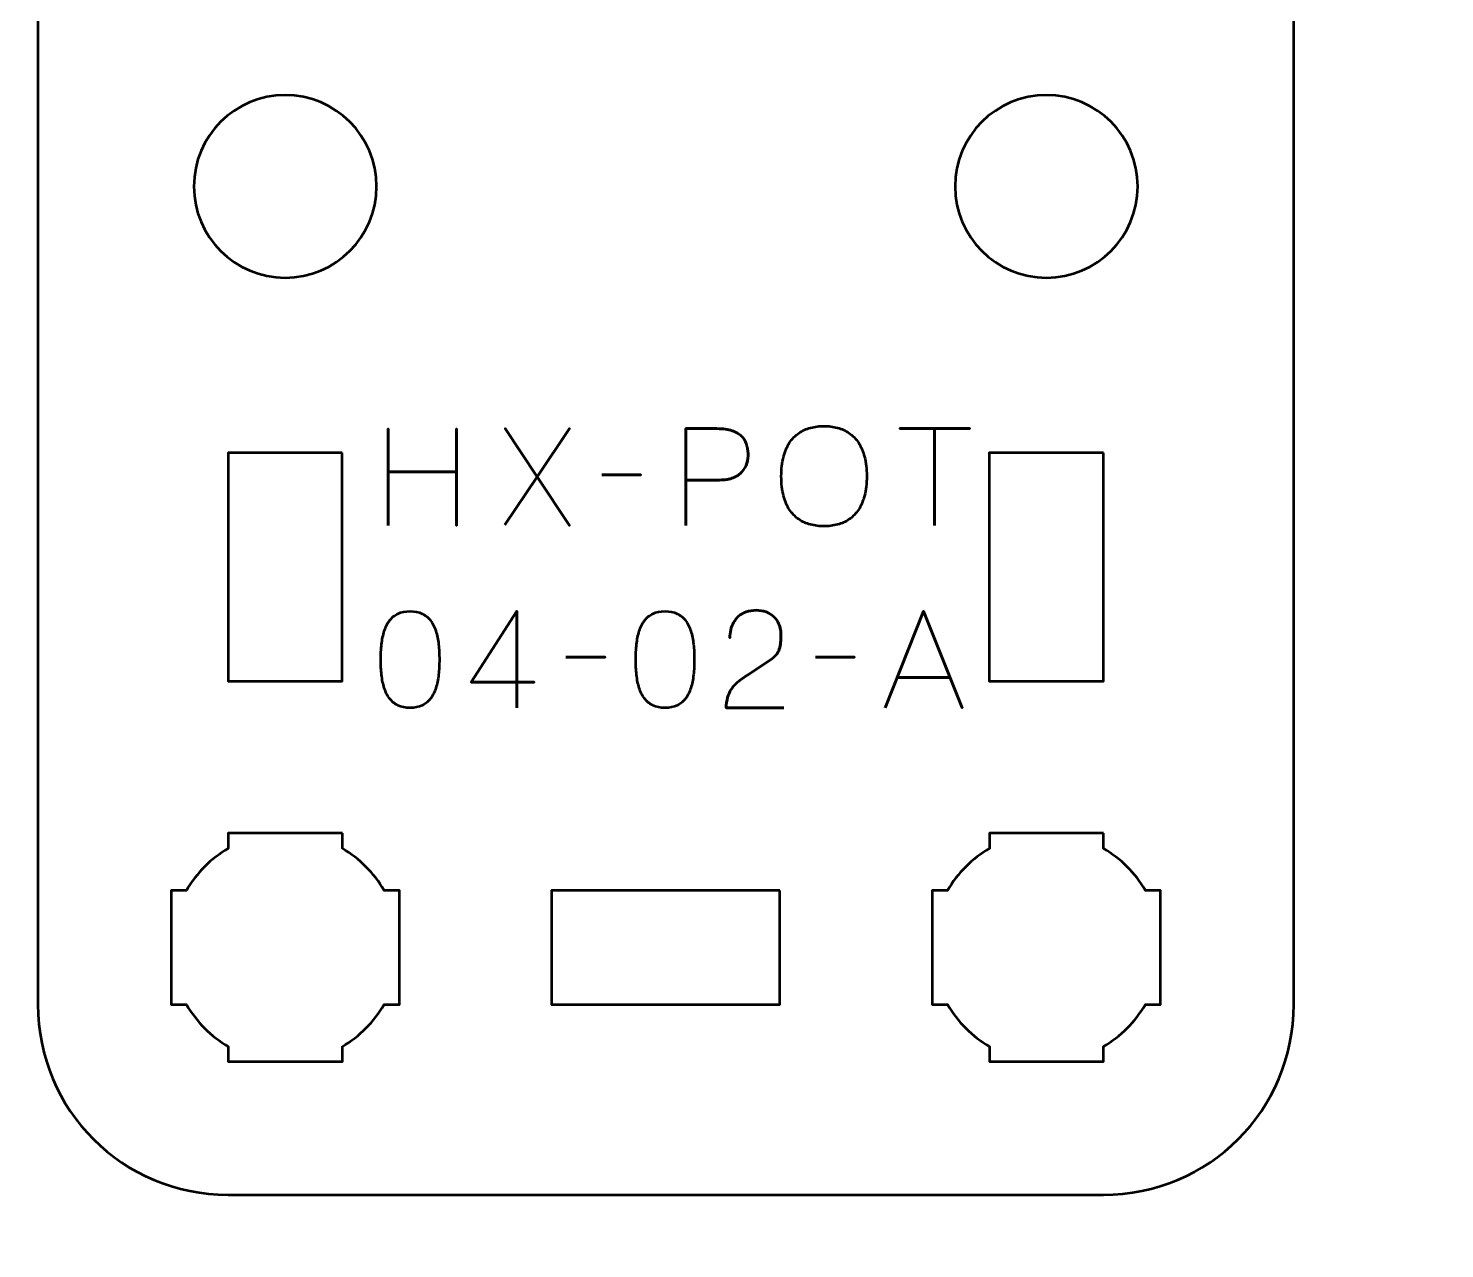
# Model space of a CAD drawing. Header units: centimetres. Extents: x -21 to 0, y -29.7 to 0.
# Drawn here: x -11.775 to -8.054, y -23.142 to -19.935 of the extents above; entities that cross this region are included whole.
import ezdxf

# ---------------------------------------------------------------- set-up
doc = ezdxf.new("R2010")
doc.units = ezdxf.units.CM
doc.header["$MEASUREMENT"] = 0
doc.layers.add('Layer 1', color=7, linetype='Continuous')

msp = doc.modelspace()

# ---------------------------------------------------------------- linework, layer by layer
at = {"layer": 'Layer 1', "color": 1, "lineweight": 53}
msp.add_open_spline([(-21.00003, -29.19995), (-21.00003, -29.19995), (-21.00003, -5.29992), (-21.00003, -5.29992), (-21.00003, -5.29992), (-21.00003, -5.21709), (-20.93286, -5.14992), (-20.85003, -5.14992), (-20.85003, -5.14992), (-20.7672, -5.14992), (-20.70003, -5.08275), (-20.70003, -4.99992), (-20.70003, -4.99992), (-20.70003, -4.91709), (-20.7672, -4.84992), (-20.85003, -4.84992), (-20.85003, -4.84992), (-20.93286, -4.84992), (-21.00003, -4.78275), (-21.00003, -4.69992), (-21.00003, -4.69992), (-21.00003, -4.61709), (-20.93286, -4.54992), (-20.85003, -4.54992), (-20.85003, -4.54992), (-20.7672, -4.54992), (-20.70003, -4.48275), (-20.70003, -4.39992), (-20.70003, -4.39992), (-20.70003, -4.31709), (-20.7672, -4.24992), (-20.85003, -4.24992), (-20.85003, -4.24992), (-20.93286, -4.24992), (-21.00003, -4.18275), (-21.00003, -4.09992), (-21.00003, -4.09992), (-21.00003, -4.01709), (-20.93286, -3.94992), (-20.85003, -3.94992), (-20.85003, -3.94992), (-20.7672, -3.94992), (-20.70003, -3.88275), (-20.70003, -3.79992), (-20.70003, -3.79992), (-20.70003, -3.71709), (-20.7672, -3.64992), (-20.85003, -3.64992), (-20.85003, -3.64992), (-20.93286, -3.64992), (-21.00003, -3.58275), (-21.00003, -3.49992), (-21.00003, -3.49992), (-21.00003, -3.41709), (-20.93286, -3.34992), (-20.85003, -3.34992), (-20.85003, -3.34992), (-20.7672, -3.34992), (-20.70003, -3.28275), (-20.70003, -3.19992), (-20.70003, -3.19992), (-20.70003, -3.11709), (-20.7672, -3.04992), (-20.85003, -3.04992), (-20.85003, -3.04992), (-20.93286, -3.04992), (-21.00003, -2.98275), (-21.00003, -2.89992), (-21.00003, -2.89992), (-21.00003, -2.81709), (-20.93286, -2.74992), (-20.85003, -2.74992), (-20.85003, -2.74992), (-20.7672, -2.74992), (-20.70003, -2.68275), (-20.70003, -2.59992), (-20.70003, -2.59992), (-20.70003, -2.51709), (-20.7672, -2.44992), (-20.85003, -2.44992), (-20.85003, -2.44992), (-20.93286, -2.44992), (-21.00003, -2.38275), (-21.00003, -2.29992), (-21.00003, -2.29992), (-21.00003, -2.21709), (-20.93286, -2.14992), (-20.85003, -2.14992), (-20.85003, -2.14992), (-20.7672, -2.14992), (-20.70003, -2.08275), (-20.70003, -1.99992), (-20.70003, -1.99992), (-20.70003, -1.91709), (-20.7672, -1.84992), (-20.85003, -1.84992), (-20.85003, -1.84992), (-20.93286, -1.84992), (-21.00003, -1.78275), (-21.00003, -1.69992), (-21.00003, -1.69992), (-21.00003, -1.61709), (-20.93286, -1.54992), (-20.85003, -1.54992), (-20.85003, -1.54992), (-20.7672, -1.54992), (-20.70003, -1.48275), (-20.70003, -1.39992), (-20.70003, -1.39992), (-20.70003, -1.31709), (-20.7672, -1.24992), (-20.85003, -1.24992), (-20.85003, -1.24992), (-20.93286, -1.24992), (-21.00003, -1.18275), (-21.00003, -1.09992), (-21.00003, -1.09992), (-21.00003, -1.09992), (-21.00003, -0.49992), (-21.00003, -0.49992), (-21.00003, -0.49992), (-21.00003, -0.22295), (-20.77694, 0.00004), (-20.49994, 0.00004), (-20.49994, 0.00004), (-20.49994, 0.00004), (-0.50008, 0.00004), (-0.50008, 0.00004), (-0.50008, 0.00004), (-0.22294, 0.00004), (0.00002, -0.22295), (0.00002, -0.49992), (0.00002, -0.49992), (0.00002, -0.49992), (0.00002, -29.19995), (0.00002, -29.19995), (0.00002, -29.19995), (0.00002, -29.47695), (-0.22294, -29.70004), (-0.50008, -29.70004), (-0.50008, -29.70004), (-0.50008, -29.70004), (-20.49994, -29.70004), (-20.49994, -29.70004), (-20.49994, -29.70004), (-20.77694, -29.70004), (-21.00003, -29.47695), (-21.00003, -29.19995)], degree=3, knots=[0, 0, 0, 0, 0.027027, 0.027027, 0.027027, 0.027027, 0.0540541, 0.0540541, 0.0540541, 0.0540541, 0.0810811, 0.0810811, 0.0810811, 0.0810811, 0.1081081, 0.1081081, 0.1081081, 0.1081081, 0.1351351, 0.1351351, 0.1351351, 0.1351351, 0.1621622, 0.1621622, 0.1621622, 0.1621622, 0.1891892, 0.1891892, 0.1891892, 0.1891892, 0.2162162, 0.2162162, 0.2162162, 0.2162162, 0.2432432, 0.2432432, 0.2432432, 0.2432432, 0.2702703, 0.2702703, 0.2702703, 0.2702703, 0.2972973, 0.2972973, 0.2972973, 0.2972973, 0.3243243, 0.3243243, 0.3243243, 0.3243243, 0.3513514, 0.3513514, 0.3513514, 0.3513514, 0.3783784, 0.3783784, 0.3783784, 0.3783784, 0.4054054, 0.4054054, 0.4054054, 0.4054054, 0.4324324, 0.4324324, 0.4324324, 0.4324324, 0.4594595, 0.4594595, 0.4594595, 0.4594595, 0.4864865, 0.4864865, 0.4864865, 0.4864865, 0.5135135, 0.5135135, 0.5135135, 0.5135135, 0.5405405, 0.5405405, 0.5405405, 0.5405405, 0.5675676, 0.5675676, 0.5675676, 0.5675676, 0.5945946, 0.5945946, 0.5945946, 0.5945946, 0.6216216, 0.6216216, 0.6216216, 0.6216216, 0.6486486, 0.6486486, 0.6486486, 0.6486486, 0.6756757, 0.6756757, 0.6756757, 0.6756757, 0.7027027, 0.7027027, 0.7027027, 0.7027027, 0.7297297, 0.7297297, 0.7297297, 0.7297297, 0.7567568, 0.7567568, 0.7567568, 0.7567568, 0.7837838, 0.7837838, 0.7837838, 0.7837838, 0.8108108, 0.8108108, 0.8108108, 0.8108108, 0.8378378, 0.8378378, 0.8378378, 0.8378378, 0.8648649, 0.8648649, 0.8648649, 0.8648649, 0.8918919, 0.8918919, 0.8918919, 0.8918919, 0.9189189, 0.9189189, 0.9189189, 0.9189189, 0.9459459, 0.9459459, 0.9459459, 0.9459459, 0.972973, 0.972973, 0.972973, 0.972973, 1, 1, 1, 1], dxfattribs=at)
at = {"layer": 'Layer 1', "color": 3, "lineweight": 53}
msp.add_open_spline([(-8.45002, -16.20008), (-8.45002, -16.20008), (-8.45002, -22.49993), (-8.45002, -22.49993), (-8.45002, -22.49993), (-8.45002, -22.77706), (-8.67312, -23.00002), (-8.95012, -23.00002), (-8.95012, -23.00002), (-8.95012, -23.00002), (-11.25004, -23.00002), (-11.25004, -23.00002), (-11.25004, -23.00002), (-11.52705, -23.00002), (-11.75, -22.77706), (-11.75, -22.49993), (-11.75, -22.49993), (-11.75, -22.49993), (-11.75, -16.20008), (-11.75, -16.20008), (-11.75, -16.20008), (-11.75, -15.92309), (-11.52705, -15.7), (-11.25004, -15.7), (-11.25004, -15.7), (-11.25004, -15.7), (-8.95012, -15.7), (-8.95012, -15.7), (-8.95012, -15.7), (-8.67312, -15.7), (-8.45002, -15.92309), (-8.45002, -16.20008)], degree=3, knots=[0, 0, 0, 0, 0.125, 0.125, 0.125, 0.125, 0.25, 0.25, 0.25, 0.25, 0.375, 0.375, 0.375, 0.375, 0.5, 0.5, 0.5, 0.5, 0.625, 0.625, 0.625, 0.625, 0.75, 0.75, 0.75, 0.75, 0.875, 0.875, 0.875, 0.875, 1, 1, 1, 1], dxfattribs=at)
at = {"layer": 'Layer 1', "lineweight": 53}
for points, knots in [([(-11.34, -20.34999), (-11.34, -20.21746), (-11.23253, -20.10999), (-11.1, -20.10999), (-11.1, -20.10999), (-10.96747, -20.10999), (-10.86, -20.21746), (-10.86, -20.34999), (-10.86, -20.34999), (-10.86, -20.48252), (-10.96747, -20.58999), (-11.1, -20.58999), (-11.1, -20.58999), (-11.23253, -20.58999), (-11.34, -20.48252), (-11.34, -20.34999)], [0, 0, 0, 0, 0.25, 0.25, 0.25, 0.25, 0.5, 0.5, 0.5, 0.5, 0.75, 0.75, 0.75, 0.75, 1, 1, 1, 1]), ([(-9.34, -20.34999), (-9.34, -20.21746), (-9.23253, -20.10999), (-9.1, -20.10999), (-9.1, -20.10999), (-8.96747, -20.10999), (-8.86, -20.21746), (-8.86, -20.34999), (-8.86, -20.34999), (-8.86, -20.48252), (-8.96747, -20.58999), (-9.1, -20.58999), (-9.1, -20.58999), (-9.23253, -20.58999), (-9.34, -20.48252), (-9.34, -20.34999)], [0, 0, 0, 0, 0.25, 0.25, 0.25, 0.25, 0.5, 0.5, 0.5, 0.5, 0.75, 0.75, 0.75, 0.75, 1, 1, 1, 1]), ([(-10.95004, -21.04998), (-10.95004, -21.04998), (-10.95004, -21.64998), (-10.95004, -21.64998), (-10.95004, -21.64998), (-10.95004, -21.64998), (-11.25004, -21.64998), (-11.25004, -21.64998), (-11.25004, -21.64998), (-11.25004, -21.64998), (-11.25004, -21.04998), (-11.25004, -21.04998), (-11.25004, -21.04998), (-11.25004, -21.04998), (-10.95004, -21.04998), (-10.95004, -21.04998)], [0, 0, 0, 0, 0.25, 0.25, 0.25, 0.25, 0.5, 0.5, 0.5, 0.5, 0.75, 0.75, 0.75, 0.75, 1, 1, 1, 1]), ([(-8.95012, -21.04998), (-8.95012, -21.04998), (-8.95012, -21.64998), (-8.95012, -21.64998), (-8.95012, -21.64998), (-8.95012, -21.64998), (-9.25012, -21.64998), (-9.25012, -21.64998), (-9.25012, -21.64998), (-9.25012, -21.64998), (-9.25012, -21.04998), (-9.25012, -21.04998), (-9.25012, -21.04998), (-9.25012, -21.04998), (-8.95012, -21.04998), (-8.95012, -21.04998)], [0, 0, 0, 0, 0.25, 0.25, 0.25, 0.25, 0.5, 0.5, 0.5, 0.5, 0.75, 0.75, 0.75, 0.75, 1, 1, 1, 1]), ([(-10.94993, -22.04999), (-10.94993, -22.04999), (-10.94993, -22.0901), (-10.94993, -22.0901), (-10.94993, -22.0901), (-10.90445, -22.11642), (-10.86642, -22.15445), (-10.84011, -22.19992), (-10.84011, -22.19992), (-10.84011, -22.19992), (-10.8, -22.19992), (-10.8, -22.19992), (-10.8, -22.19992), (-10.8, -22.19992), (-10.8, -22.34999), (-10.8, -22.34999), (-10.8, -22.34999), (-10.8, -22.34999), (-10.8, -22.49992), (-10.8, -22.49992), (-10.8, -22.49992), (-10.8, -22.49992), (-10.84011, -22.49992), (-10.84011, -22.49992), (-10.84011, -22.49992), (-10.86642, -22.54554), (-10.90445, -22.58346), (-10.94993, -22.60978), (-10.94993, -22.60978), (-10.94993, -22.60978), (-10.94993, -22.65), (-10.94993, -22.65), (-10.94993, -22.65), (-10.94993, -22.65), (-11.1, -22.65), (-11.1, -22.65), (-11.1, -22.65), (-11.1, -22.65), (-11.24993, -22.65), (-11.24993, -22.65), (-11.24993, -22.65), (-11.24993, -22.65), (-11.24993, -22.60978), (-11.24993, -22.60978), (-11.24993, -22.60978), (-11.2954, -22.58346), (-11.33343, -22.54554), (-11.35975, -22.49992), (-11.35975, -22.49992), (-11.35975, -22.49992), (-11.4, -22.49992), (-11.4, -22.49992), (-11.4, -22.49992), (-11.4, -22.49992), (-11.4, -22.34999), (-11.4, -22.34999), (-11.4, -22.34999), (-11.4, -22.34999), (-11.4, -22.19992), (-11.4, -22.19992), (-11.4, -22.19992), (-11.4, -22.19992), (-11.35975, -22.19992), (-11.35975, -22.19992), (-11.35975, -22.19992), (-11.33343, -22.15445), (-11.2954, -22.11642), (-11.24993, -22.0901), (-11.24993, -22.0901), (-11.24993, -22.0901), (-11.24993, -22.04999), (-11.24993, -22.04999), (-11.24993, -22.04999), (-11.24993, -22.04999), (-11.1, -22.04999), (-11.1, -22.04999), (-11.1, -22.04999), (-11.1, -22.04999), (-10.94993, -22.04999), (-10.94993, -22.04999)], [0, 0, 0, 0, 0.05, 0.05, 0.05, 0.05, 0.1, 0.1, 0.1, 0.1, 0.15, 0.15, 0.15, 0.15, 0.2, 0.2, 0.2, 0.2, 0.25, 0.25, 0.25, 0.25, 0.3, 0.3, 0.3, 0.3, 0.35, 0.35, 0.35, 0.35, 0.4, 0.4, 0.4, 0.4, 0.45, 0.45, 0.45, 0.45, 0.5, 0.5, 0.5, 0.5, 0.55, 0.55, 0.55, 0.55, 0.6, 0.6, 0.6, 0.6, 0.65, 0.65, 0.65, 0.65, 0.7, 0.7, 0.7, 0.7, 0.75, 0.75, 0.75, 0.75, 0.8, 0.8, 0.8, 0.8, 0.85, 0.85, 0.85, 0.85, 0.9, 0.9, 0.9, 0.9, 0.95, 0.95, 0.95, 0.95, 1, 1, 1, 1]), ([(-8.94993, -22.04999), (-8.94993, -22.04999), (-8.94993, -22.0901), (-8.94993, -22.0901), (-8.94993, -22.0901), (-8.90445, -22.11642), (-8.86642, -22.15445), (-8.84011, -22.19992), (-8.84011, -22.19992), (-8.84011, -22.19992), (-8.8, -22.19992), (-8.8, -22.19992), (-8.8, -22.19992), (-8.8, -22.19992), (-8.8, -22.34999), (-8.8, -22.34999), (-8.8, -22.34999), (-8.8, -22.34999), (-8.8, -22.49992), (-8.8, -22.49992), (-8.8, -22.49992), (-8.8, -22.49992), (-8.84011, -22.49992), (-8.84011, -22.49992), (-8.84011, -22.49992), (-8.86642, -22.54554), (-8.90445, -22.58346), (-8.94993, -22.60978), (-8.94993, -22.60978), (-8.94993, -22.60978), (-8.94993, -22.65), (-8.94993, -22.65), (-8.94993, -22.65), (-8.94993, -22.65), (-9.1, -22.65), (-9.1, -22.65), (-9.1, -22.65), (-9.1, -22.65), (-9.24993, -22.65), (-9.24993, -22.65), (-9.24993, -22.65), (-9.24993, -22.65), (-9.24993, -22.60978), (-9.24993, -22.60978), (-9.24993, -22.60978), (-9.2954, -22.58346), (-9.33343, -22.54554), (-9.35975, -22.49992), (-9.35975, -22.49992), (-9.35975, -22.49992), (-9.4, -22.49992), (-9.4, -22.49992), (-9.4, -22.49992), (-9.4, -22.49992), (-9.4, -22.34999), (-9.4, -22.34999), (-9.4, -22.34999), (-9.4, -22.34999), (-9.4, -22.19992), (-9.4, -22.19992), (-9.4, -22.19992), (-9.4, -22.19992), (-9.35975, -22.19992), (-9.35975, -22.19992), (-9.35975, -22.19992), (-9.33343, -22.15445), (-9.2954, -22.11642), (-9.24993, -22.0901), (-9.24993, -22.0901), (-9.24993, -22.0901), (-9.24993, -22.04999), (-9.24993, -22.04999), (-9.24993, -22.04999), (-9.24993, -22.04999), (-9.1, -22.04999), (-9.1, -22.04999), (-9.1, -22.04999), (-9.1, -22.04999), (-8.94993, -22.04999), (-8.94993, -22.04999)], [0, 0, 0, 0, 0.05, 0.05, 0.05, 0.05, 0.1, 0.1, 0.1, 0.1, 0.15, 0.15, 0.15, 0.15, 0.2, 0.2, 0.2, 0.2, 0.25, 0.25, 0.25, 0.25, 0.3, 0.3, 0.3, 0.3, 0.35, 0.35, 0.35, 0.35, 0.4, 0.4, 0.4, 0.4, 0.45, 0.45, 0.45, 0.45, 0.5, 0.5, 0.5, 0.5, 0.55, 0.55, 0.55, 0.55, 0.6, 0.6, 0.6, 0.6, 0.65, 0.65, 0.65, 0.65, 0.7, 0.7, 0.7, 0.7, 0.75, 0.75, 0.75, 0.75, 0.8, 0.8, 0.8, 0.8, 0.85, 0.85, 0.85, 0.85, 0.9, 0.9, 0.9, 0.9, 0.95, 0.95, 0.95, 0.95, 1, 1, 1, 1]), ([(-9.80007, -22.19993), (-9.80007, -22.19993), (-9.80007, -22.49993), (-9.80007, -22.49993), (-9.80007, -22.49993), (-9.80007, -22.49993), (-10.40007, -22.49993), (-10.40007, -22.49993), (-10.40007, -22.49993), (-10.40007, -22.49993), (-10.40007, -22.19993), (-10.40007, -22.19993), (-10.40007, -22.19993), (-10.40007, -22.19993), (-9.80007, -22.19993), (-9.80007, -22.19993)], [0, 0, 0, 0, 0.25, 0.25, 0.25, 0.25, 0.5, 0.5, 0.5, 0.5, 0.75, 0.75, 0.75, 0.75, 1, 1, 1, 1])]:
    msp.add_open_spline(points, degree=3, knots=knots, dxfattribs=at)
at = {"layer": 'Layer 1', "color": 5, "lineweight": 53}
for points, knots in [([(-10.82949, -21.24086), (-10.82949, -21.24086), (-10.82949, -21.1001), (-10.82949, -21.1001), (-10.82949, -21.1001), (-10.82949, -21.1001), (-10.64992, -21.1001), (-10.64992, -21.1001), (-10.64992, -21.1001), (-10.64992, -21.1001), (-10.64992, -21.24086), (-10.64992, -21.24086), (-10.64992, -21.24086), (-10.64992, -21.24086), (-10.64992, -20.98686), (-10.64992, -20.98686), (-10.64992, -20.98686), (-10.64992, -20.98686), (-10.64992, -21.1001), (-10.64992, -21.1001), (-10.64992, -21.1001), (-10.64992, -21.1001), (-10.82949, -21.1001), (-10.82949, -21.1001), (-10.82949, -21.1001), (-10.82949, -21.1001), (-10.82949, -20.98686), (-10.82949, -20.98686), (-10.82949, -20.98686), (-10.82949, -20.98686), (-10.82949, -21.24086), (-10.82949, -21.24086)], [0, 0, 0, 0, 0.125, 0.125, 0.125, 0.125, 0.25, 0.25, 0.25, 0.25, 0.375, 0.375, 0.375, 0.375, 0.5, 0.5, 0.5, 0.5, 0.625, 0.625, 0.625, 0.625, 0.75, 0.75, 0.75, 0.75, 0.875, 0.875, 0.875, 0.875, 1, 1, 1, 1]), ([(-10.52328, -21.2391), (-10.52328, -21.2391), (-10.43791, -21.1128), (-10.43791, -21.1128), (-10.43791, -21.1128), (-10.43791, -21.1128), (-10.52187, -20.98651), (-10.52187, -20.98651), (-10.52187, -20.98651), (-10.52187, -20.98651), (-10.43791, -21.1128), (-10.43791, -21.1128), (-10.43791, -21.1128), (-10.43791, -21.1128), (-10.35289, -20.98651), (-10.35289, -20.98651), (-10.35289, -20.98651), (-10.35289, -20.98651), (-10.43791, -21.1128), (-10.43791, -21.1128), (-10.43791, -21.1128), (-10.43791, -21.1128), (-10.35289, -21.24086), (-10.35289, -21.24086), (-10.35289, -21.24086), (-10.35289, -21.24086), (-10.43791, -21.1128), (-10.43791, -21.1128), (-10.43791, -21.1128), (-10.43791, -21.1128), (-10.52328, -21.2391), (-10.52328, -21.2391)], [0, 0, 0, 0, 0.125, 0.125, 0.125, 0.125, 0.25, 0.25, 0.25, 0.25, 0.375, 0.375, 0.375, 0.375, 0.5, 0.5, 0.5, 0.5, 0.625, 0.625, 0.625, 0.625, 0.75, 0.75, 0.75, 0.75, 0.875, 0.875, 0.875, 0.875, 1, 1, 1, 1]), ([(-10.04702, -21.24086), (-10.04702, -21.24086), (-10.04702, -20.98651), (-10.04702, -20.98651), (-10.04702, -20.98651), (-10.04702, -20.98651), (-9.96588, -20.98651), (-9.96588, -20.98651), (-9.96588, -20.98651), (-9.94965, -20.98656), (-9.93631, -20.98839), (-9.92578, -20.99191), (-9.92578, -20.99191), (-9.91531, -20.99538), (-9.90708, -21.00021), (-9.90114, -21.00632), (-9.90114, -21.00632), (-9.89521, -21.01238), (-9.89097, -21.01931), (-9.88839, -21.02713), (-9.88839, -21.02713), (-9.88586, -21.03495), (-9.88439, -21.04313), (-9.88404, -21.05177), (-9.88404, -21.05177), (-9.88362, -21.06041), (-9.88462, -21.06888), (-9.88697, -21.07711), (-9.88697, -21.07711), (-9.88939, -21.08534), (-9.89344, -21.09281), (-9.89926, -21.09951), (-9.89926, -21.09951), (-9.90503, -21.10622), (-9.91285, -21.11157), (-9.92266, -21.11551), (-9.92266, -21.11551), (-9.93248, -21.1195), (-9.94465, -21.1215), (-9.95918, -21.12162), (-9.95918, -21.12162), (-9.95918, -21.12162), (-10.04702, -21.12162), (-10.04702, -21.12162), (-10.04702, -21.12162), (-10.04702, -21.12162), (-9.95918, -21.12162), (-9.95918, -21.12162), (-9.95918, -21.12162), (-9.94495, -21.1215), (-9.9329, -21.1195), (-9.92313, -21.11551), (-9.92313, -21.11551), (-9.91332, -21.11157), (-9.9055, -21.10622), (-9.89962, -21.09951), (-9.89962, -21.09951), (-9.8938, -21.09281), (-9.88962, -21.08534), (-9.88715, -21.07711), (-9.88715, -21.07711), (-9.88468, -21.06888), (-9.88362, -21.06041), (-9.88404, -21.05177), (-9.88404, -21.05177), (-9.88439, -21.04313), (-9.88586, -21.03495), (-9.8885, -21.02713), (-9.8885, -21.02713), (-9.89109, -21.01931), (-9.89544, -21.01238), (-9.90138, -21.00632), (-9.90138, -21.00632), (-9.90738, -21.00021), (-9.91561, -20.99538), (-9.92607, -20.99191), (-9.92607, -20.99191), (-9.9366, -20.98839), (-9.94983, -20.98656), (-9.96588, -20.98651), (-9.96588, -20.98651), (-9.96588, -20.98651), (-10.04702, -20.98651), (-10.04702, -20.98651), (-10.04702, -20.98651), (-10.04702, -20.98651), (-10.04702, -21.24086), (-10.04702, -21.24086)], [0, 0, 0, 0, 0.0454545, 0.0454545, 0.0454545, 0.0454545, 0.0909091, 0.0909091, 0.0909091, 0.0909091, 0.1363636, 0.1363636, 0.1363636, 0.1363636, 0.1818182, 0.1818182, 0.1818182, 0.1818182, 0.2272727, 0.2272727, 0.2272727, 0.2272727, 0.2727273, 0.2727273, 0.2727273, 0.2727273, 0.3181818, 0.3181818, 0.3181818, 0.3181818, 0.3636364, 0.3636364, 0.3636364, 0.3636364, 0.4090909, 0.4090909, 0.4090909, 0.4090909, 0.4545455, 0.4545455, 0.4545455, 0.4545455, 0.5, 0.5, 0.5, 0.5, 0.5454545, 0.5454545, 0.5454545, 0.5454545, 0.5909091, 0.5909091, 0.5909091, 0.5909091, 0.6363636, 0.6363636, 0.6363636, 0.6363636, 0.6818182, 0.6818182, 0.6818182, 0.6818182, 0.7272727, 0.7272727, 0.7272727, 0.7272727, 0.7727273, 0.7727273, 0.7727273, 0.7727273, 0.8181818, 0.8181818, 0.8181818, 0.8181818, 0.8636364, 0.8636364, 0.8636364, 0.8636364, 0.9090909, 0.9090909, 0.9090909, 0.9090909, 0.9545455, 0.9545455, 0.9545455, 0.9545455, 1, 1, 1, 1]), ([(-9.68437, -21.24298), (-9.67196, -21.24304), (-9.6602, -21.24157), (-9.64897, -21.23868), (-9.64897, -21.23868), (-9.6378, -21.23574), (-9.62757, -21.23116), (-9.61822, -21.22481), (-9.61822, -21.22481), (-9.60887, -21.21852), (-9.60076, -21.21023), (-9.59388, -21.2), (-9.59388, -21.2), (-9.587, -21.18977), (-9.58171, -21.17736), (-9.57794, -21.16278), (-9.57794, -21.16278), (-9.57412, -21.1482), (-9.57224, -21.1312), (-9.57218, -21.11174), (-9.57218, -21.11174), (-9.57224, -21.09228), (-9.57412, -21.07529), (-9.57794, -21.06065), (-9.57794, -21.06065), (-9.58171, -21.04601), (-9.587, -21.03354), (-9.59388, -21.02325), (-9.59388, -21.02325), (-9.60076, -21.01296), (-9.60887, -21.00461), (-9.61822, -20.99821), (-9.61822, -20.99821), (-9.62757, -20.9918), (-9.6378, -20.98715), (-9.64897, -20.98415), (-9.64897, -20.98415), (-9.6602, -20.98121), (-9.67196, -20.97974), (-9.68437, -20.9798), (-9.68437, -20.9798), (-9.69677, -20.97974), (-9.70853, -20.98121), (-9.71976, -20.98415), (-9.71976, -20.98415), (-9.73093, -20.98715), (-9.74116, -20.9918), (-9.75051, -20.99821), (-9.75051, -20.99821), (-9.75986, -21.00461), (-9.76797, -21.01296), (-9.77485, -21.02325), (-9.77485, -21.02325), (-9.78173, -21.03354), (-9.78702, -21.04601), (-9.79079, -21.06065), (-9.79079, -21.06065), (-9.79461, -21.07529), (-9.79649, -21.09228), (-9.79655, -21.11174), (-9.79655, -21.11174), (-9.79649, -21.1312), (-9.79461, -21.1482), (-9.79079, -21.16278), (-9.79079, -21.16278), (-9.78702, -21.17736), (-9.78173, -21.18977), (-9.77485, -21.2), (-9.77485, -21.2), (-9.76797, -21.21023), (-9.75986, -21.21852), (-9.75051, -21.22481), (-9.75051, -21.22481), (-9.74116, -21.23116), (-9.73093, -21.23574), (-9.71976, -21.23868), (-9.71976, -21.23868), (-9.70853, -21.24157), (-9.69677, -21.24304), (-9.68437, -21.24298)], [0, 0, 0, 0, 0.05, 0.05, 0.05, 0.05, 0.1, 0.1, 0.1, 0.1, 0.15, 0.15, 0.15, 0.15, 0.2, 0.2, 0.2, 0.2, 0.25, 0.25, 0.25, 0.25, 0.3, 0.3, 0.3, 0.3, 0.35, 0.35, 0.35, 0.35, 0.4, 0.4, 0.4, 0.4, 0.45, 0.45, 0.45, 0.45, 0.5, 0.5, 0.5, 0.5, 0.55, 0.55, 0.55, 0.55, 0.6, 0.6, 0.6, 0.6, 0.65, 0.65, 0.65, 0.65, 0.7, 0.7, 0.7, 0.7, 0.75, 0.75, 0.75, 0.75, 0.8, 0.8, 0.8, 0.8, 0.85, 0.85, 0.85, 0.85, 0.9, 0.9, 0.9, 0.9, 0.95, 0.95, 0.95, 0.95, 1, 1, 1, 1]), ([(-9.68437, -21.24298), (-9.67196, -21.24304), (-9.6602, -21.24157), (-9.64897, -21.23868), (-9.64897, -21.23868), (-9.6378, -21.23574), (-9.62757, -21.23116), (-9.61822, -21.22481), (-9.61822, -21.22481), (-9.60887, -21.21852), (-9.60076, -21.21023), (-9.59388, -21.2), (-9.59388, -21.2), (-9.587, -21.18977), (-9.58171, -21.17736), (-9.57794, -21.16278), (-9.57794, -21.16278), (-9.57412, -21.1482), (-9.57224, -21.1312), (-9.57218, -21.11174), (-9.57218, -21.11174), (-9.57224, -21.09228), (-9.57412, -21.07529), (-9.57794, -21.06065), (-9.57794, -21.06065), (-9.58171, -21.04601), (-9.587, -21.03354), (-9.59388, -21.02325), (-9.59388, -21.02325), (-9.60076, -21.01296), (-9.60887, -21.00461), (-9.61822, -20.99821), (-9.61822, -20.99821), (-9.62757, -20.9918), (-9.6378, -20.98715), (-9.64897, -20.98415), (-9.64897, -20.98415), (-9.6602, -20.98121), (-9.67196, -20.97974), (-9.68437, -20.9798), (-9.68437, -20.9798), (-9.69677, -20.97974), (-9.70853, -20.98121), (-9.71976, -20.98415), (-9.71976, -20.98415), (-9.73093, -20.98715), (-9.74116, -20.9918), (-9.75051, -20.99821), (-9.75051, -20.99821), (-9.75986, -21.00461), (-9.76797, -21.01296), (-9.77485, -21.02325), (-9.77485, -21.02325), (-9.78173, -21.03354), (-9.78702, -21.04601), (-9.79079, -21.06065), (-9.79079, -21.06065), (-9.79461, -21.07529), (-9.79649, -21.09228), (-9.79655, -21.11174), (-9.79655, -21.11174), (-9.79649, -21.1312), (-9.79461, -21.1482), (-9.79079, -21.16278), (-9.79079, -21.16278), (-9.78702, -21.17736), (-9.78173, -21.18977), (-9.77485, -21.2), (-9.77485, -21.2), (-9.76797, -21.21023), (-9.75986, -21.21852), (-9.75051, -21.22481), (-9.75051, -21.22481), (-9.74116, -21.23116), (-9.73093, -21.23574), (-9.71976, -21.23868), (-9.71976, -21.23868), (-9.70853, -21.24157), (-9.69677, -21.24304), (-9.68437, -21.24298)], [0, 0, 0, 0, 0.05, 0.05, 0.05, 0.05, 0.1, 0.1, 0.1, 0.1, 0.15, 0.15, 0.15, 0.15, 0.2, 0.2, 0.2, 0.2, 0.25, 0.25, 0.25, 0.25, 0.3, 0.3, 0.3, 0.3, 0.35, 0.35, 0.35, 0.35, 0.4, 0.4, 0.4, 0.4, 0.45, 0.45, 0.45, 0.45, 0.5, 0.5, 0.5, 0.5, 0.55, 0.55, 0.55, 0.55, 0.6, 0.6, 0.6, 0.6, 0.65, 0.65, 0.65, 0.65, 0.7, 0.7, 0.7, 0.7, 0.75, 0.75, 0.75, 0.75, 0.8, 0.8, 0.8, 0.8, 0.85, 0.85, 0.85, 0.85, 0.9, 0.9, 0.9, 0.9, 0.95, 0.95, 0.95, 0.95, 1, 1, 1, 1]), ([(-9.39368, -21.24086), (-9.39368, -21.24086), (-9.39368, -20.98651), (-9.39368, -20.98651), (-9.39368, -20.98651), (-9.39368, -20.98651), (-9.48505, -20.98651), (-9.48505, -20.98651), (-9.48505, -20.98651), (-9.48505, -20.98651), (-9.3016, -20.98651), (-9.3016, -20.98651), (-9.3016, -20.98651), (-9.3016, -20.98651), (-9.39368, -20.98651), (-9.39368, -20.98651), (-9.39368, -20.98651), (-9.39368, -20.98651), (-9.39368, -21.24086), (-9.39368, -21.24086)], [0, 0, 0, 0, 0.2, 0.2, 0.2, 0.2, 0.4, 0.4, 0.4, 0.4, 0.6, 0.6, 0.6, 0.6, 0.8, 0.8, 0.8, 0.8, 1, 1, 1, 1]), ([(-10.26857, -21.10786), (-10.26857, -21.10786), (-10.16591, -21.10786), (-10.16591, -21.10786), (-10.16591, -21.10786), (-10.16591, -21.10786), (-10.26857, -21.10786), (-10.26857, -21.10786)], [0, 0, 0, 0, 0.5, 0.5, 0.5, 0.5, 1, 1, 1, 1]), ([(-10.77198, -21.72028), (-10.75964, -21.72022), (-10.74899, -21.71805), (-10.74012, -21.71381), (-10.74012, -21.71381), (-10.7313, -21.70958), (-10.72395, -21.70352), (-10.71807, -21.69582), (-10.71807, -21.69582), (-10.71225, -21.68806), (-10.70766, -21.67889), (-10.70425, -21.6683), (-10.70425, -21.6683), (-10.7009, -21.65772), (-10.69849, -21.64614), (-10.69714, -21.63344), (-10.69714, -21.63344), (-10.69572, -21.62074), (-10.69502, -21.60739), (-10.69508, -21.59328), (-10.69508, -21.59328), (-10.69502, -21.57923), (-10.69572, -21.56588), (-10.69714, -21.55324), (-10.69714, -21.55324), (-10.69849, -21.5406), (-10.7009, -21.52896), (-10.70425, -21.51837), (-10.70425, -21.51837), (-10.70766, -21.50785), (-10.71225, -21.49868), (-10.71807, -21.49086), (-10.71807, -21.49086), (-10.72395, -21.48309), (-10.7313, -21.47704), (-10.74012, -21.4728), (-10.74012, -21.4728), (-10.74899, -21.46851), (-10.75964, -21.46634), (-10.77198, -21.46628), (-10.77198, -21.46628), (-10.78433, -21.46634), (-10.79497, -21.46851), (-10.80385, -21.4728), (-10.80385, -21.4728), (-10.81267, -21.47704), (-10.82002, -21.48309), (-10.8259, -21.49086), (-10.8259, -21.49086), (-10.83172, -21.49868), (-10.83631, -21.50785), (-10.83972, -21.51837), (-10.83972, -21.51837), (-10.84307, -21.52896), (-10.84548, -21.5406), (-10.84683, -21.55324), (-10.84683, -21.55324), (-10.84824, -21.56588), (-10.84895, -21.57923), (-10.84889, -21.59328), (-10.84889, -21.59328), (-10.84895, -21.60739), (-10.84824, -21.62074), (-10.84683, -21.63344), (-10.84683, -21.63344), (-10.84548, -21.64614), (-10.84307, -21.65772), (-10.83972, -21.6683), (-10.83972, -21.6683), (-10.83631, -21.67889), (-10.83172, -21.68806), (-10.8259, -21.69582), (-10.8259, -21.69582), (-10.82002, -21.70352), (-10.81267, -21.70958), (-10.80385, -21.71381), (-10.80385, -21.71381), (-10.79497, -21.71805), (-10.78433, -21.72022), (-10.77198, -21.72028)], [0, 0, 0, 0, 0.05, 0.05, 0.05, 0.05, 0.1, 0.1, 0.1, 0.1, 0.15, 0.15, 0.15, 0.15, 0.2, 0.2, 0.2, 0.2, 0.25, 0.25, 0.25, 0.25, 0.3, 0.3, 0.3, 0.3, 0.35, 0.35, 0.35, 0.35, 0.4, 0.4, 0.4, 0.4, 0.45, 0.45, 0.45, 0.45, 0.5, 0.5, 0.5, 0.5, 0.55, 0.55, 0.55, 0.55, 0.6, 0.6, 0.6, 0.6, 0.65, 0.65, 0.65, 0.65, 0.7, 0.7, 0.7, 0.7, 0.75, 0.75, 0.75, 0.75, 0.8, 0.8, 0.8, 0.8, 0.85, 0.85, 0.85, 0.85, 0.9, 0.9, 0.9, 0.9, 0.95, 0.95, 0.95, 0.95, 1, 1, 1, 1]), ([(-10.77198, -21.72028), (-10.75964, -21.72022), (-10.74899, -21.71805), (-10.74012, -21.71381), (-10.74012, -21.71381), (-10.7313, -21.70958), (-10.72395, -21.70352), (-10.71807, -21.69582), (-10.71807, -21.69582), (-10.71225, -21.68806), (-10.70766, -21.67889), (-10.70425, -21.6683), (-10.70425, -21.6683), (-10.7009, -21.65772), (-10.69849, -21.64614), (-10.69714, -21.63344), (-10.69714, -21.63344), (-10.69572, -21.62074), (-10.69502, -21.60739), (-10.69508, -21.59328), (-10.69508, -21.59328), (-10.69502, -21.57923), (-10.69572, -21.56588), (-10.69714, -21.55324), (-10.69714, -21.55324), (-10.69849, -21.5406), (-10.7009, -21.52896), (-10.70425, -21.51837), (-10.70425, -21.51837), (-10.70766, -21.50785), (-10.71225, -21.49868), (-10.71807, -21.49086), (-10.71807, -21.49086), (-10.72395, -21.48309), (-10.7313, -21.47704), (-10.74012, -21.4728), (-10.74012, -21.4728), (-10.74899, -21.46851), (-10.75964, -21.46634), (-10.77198, -21.46628), (-10.77198, -21.46628), (-10.78433, -21.46634), (-10.79497, -21.46851), (-10.80385, -21.4728), (-10.80385, -21.4728), (-10.81267, -21.47704), (-10.82002, -21.48309), (-10.8259, -21.49086), (-10.8259, -21.49086), (-10.83172, -21.49868), (-10.83631, -21.50785), (-10.83972, -21.51837), (-10.83972, -21.51837), (-10.84307, -21.52896), (-10.84548, -21.5406), (-10.84683, -21.55324), (-10.84683, -21.55324), (-10.84824, -21.56588), (-10.84895, -21.57923), (-10.84889, -21.59328), (-10.84889, -21.59328), (-10.84895, -21.60739), (-10.84824, -21.62074), (-10.84683, -21.63344), (-10.84683, -21.63344), (-10.84548, -21.64614), (-10.84307, -21.65772), (-10.83972, -21.6683), (-10.83972, -21.6683), (-10.83631, -21.67889), (-10.83172, -21.68806), (-10.8259, -21.69582), (-10.8259, -21.69582), (-10.82002, -21.70352), (-10.81267, -21.70958), (-10.80385, -21.71381), (-10.80385, -21.71381), (-10.79497, -21.71805), (-10.78433, -21.72022), (-10.77198, -21.72028)], [0, 0, 0, 0, 0.05, 0.05, 0.05, 0.05, 0.1, 0.1, 0.1, 0.1, 0.15, 0.15, 0.15, 0.15, 0.2, 0.2, 0.2, 0.2, 0.25, 0.25, 0.25, 0.25, 0.3, 0.3, 0.3, 0.3, 0.35, 0.35, 0.35, 0.35, 0.4, 0.4, 0.4, 0.4, 0.45, 0.45, 0.45, 0.45, 0.5, 0.5, 0.5, 0.5, 0.55, 0.55, 0.55, 0.55, 0.6, 0.6, 0.6, 0.6, 0.65, 0.65, 0.65, 0.65, 0.7, 0.7, 0.7, 0.7, 0.75, 0.75, 0.75, 0.75, 0.8, 0.8, 0.8, 0.8, 0.85, 0.85, 0.85, 0.85, 0.9, 0.9, 0.9, 0.9, 0.95, 0.95, 0.95, 0.95, 1, 1, 1, 1]), ([(-10.49152, -21.72028), (-10.49152, -21.72028), (-10.49152, -21.46593), (-10.49152, -21.46593), (-10.49152, -21.46593), (-10.49152, -21.46593), (-10.61147, -21.65255), (-10.61147, -21.65255), (-10.61147, -21.65255), (-10.61147, -21.65255), (-10.44637, -21.65255), (-10.44637, -21.65255), (-10.44637, -21.65255), (-10.44637, -21.65255), (-10.61147, -21.65255), (-10.61147, -21.65255), (-10.61147, -21.65255), (-10.61147, -21.65255), (-10.49152, -21.46593), (-10.49152, -21.46593), (-10.49152, -21.46593), (-10.49152, -21.46593), (-10.49152, -21.72028), (-10.49152, -21.72028)], [0, 0, 0, 0, 0.1666667, 0.1666667, 0.1666667, 0.1666667, 0.3333333, 0.3333333, 0.3333333, 0.3333333, 0.5, 0.5, 0.5, 0.5, 0.6666667, 0.6666667, 0.6666667, 0.6666667, 0.8333333, 0.8333333, 0.8333333, 0.8333333, 1, 1, 1, 1]), ([(-10.10205, -21.72028), (-10.08971, -21.72022), (-10.07906, -21.71805), (-10.07019, -21.71381), (-10.07019, -21.71381), (-10.06137, -21.70958), (-10.05402, -21.70352), (-10.04814, -21.69582), (-10.04814, -21.69582), (-10.04232, -21.68806), (-10.03773, -21.67889), (-10.03432, -21.6683), (-10.03432, -21.6683), (-10.03097, -21.65772), (-10.02856, -21.64614), (-10.02721, -21.63344), (-10.02721, -21.63344), (-10.02579, -21.62074), (-10.02509, -21.60739), (-10.02515, -21.59328), (-10.02515, -21.59328), (-10.02509, -21.57923), (-10.02579, -21.56588), (-10.02721, -21.55324), (-10.02721, -21.55324), (-10.02856, -21.5406), (-10.03097, -21.52896), (-10.03432, -21.51837), (-10.03432, -21.51837), (-10.03773, -21.50785), (-10.04232, -21.49868), (-10.04814, -21.49086), (-10.04814, -21.49086), (-10.05402, -21.48309), (-10.06137, -21.47704), (-10.07019, -21.4728), (-10.07019, -21.4728), (-10.07906, -21.46851), (-10.08971, -21.46634), (-10.10205, -21.46628), (-10.10205, -21.46628), (-10.1144, -21.46634), (-10.12504, -21.46851), (-10.13392, -21.4728), (-10.13392, -21.4728), (-10.14274, -21.47704), (-10.15009, -21.48309), (-10.15597, -21.49086), (-10.15597, -21.49086), (-10.16179, -21.49868), (-10.16638, -21.50785), (-10.16979, -21.51837), (-10.16979, -21.51837), (-10.17314, -21.52896), (-10.17555, -21.5406), (-10.1769, -21.55324), (-10.1769, -21.55324), (-10.17831, -21.56588), (-10.17902, -21.57923), (-10.17896, -21.59328), (-10.17896, -21.59328), (-10.17902, -21.60739), (-10.17831, -21.62074), (-10.1769, -21.63344), (-10.1769, -21.63344), (-10.17555, -21.64614), (-10.17314, -21.65772), (-10.16979, -21.6683), (-10.16979, -21.6683), (-10.16638, -21.67889), (-10.16179, -21.68806), (-10.15597, -21.69582), (-10.15597, -21.69582), (-10.15009, -21.70352), (-10.14274, -21.70958), (-10.13392, -21.71381), (-10.13392, -21.71381), (-10.12504, -21.71805), (-10.1144, -21.72022), (-10.10205, -21.72028)], [0, 0, 0, 0, 0.05, 0.05, 0.05, 0.05, 0.1, 0.1, 0.1, 0.1, 0.15, 0.15, 0.15, 0.15, 0.2, 0.2, 0.2, 0.2, 0.25, 0.25, 0.25, 0.25, 0.3, 0.3, 0.3, 0.3, 0.35, 0.35, 0.35, 0.35, 0.4, 0.4, 0.4, 0.4, 0.45, 0.45, 0.45, 0.45, 0.5, 0.5, 0.5, 0.5, 0.55, 0.55, 0.55, 0.55, 0.6, 0.6, 0.6, 0.6, 0.65, 0.65, 0.65, 0.65, 0.7, 0.7, 0.7, 0.7, 0.75, 0.75, 0.75, 0.75, 0.8, 0.8, 0.8, 0.8, 0.85, 0.85, 0.85, 0.85, 0.9, 0.9, 0.9, 0.9, 0.95, 0.95, 0.95, 0.95, 1, 1, 1, 1]), ([(-10.10205, -21.72028), (-10.08971, -21.72022), (-10.07906, -21.71805), (-10.07019, -21.71381), (-10.07019, -21.71381), (-10.06137, -21.70958), (-10.05402, -21.70352), (-10.04814, -21.69582), (-10.04814, -21.69582), (-10.04232, -21.68806), (-10.03773, -21.67889), (-10.03432, -21.6683), (-10.03432, -21.6683), (-10.03097, -21.65772), (-10.02856, -21.64614), (-10.02721, -21.63344), (-10.02721, -21.63344), (-10.02579, -21.62074), (-10.02509, -21.60739), (-10.02515, -21.59328), (-10.02515, -21.59328), (-10.02509, -21.57923), (-10.02579, -21.56588), (-10.02721, -21.55324), (-10.02721, -21.55324), (-10.02856, -21.5406), (-10.03097, -21.52896), (-10.03432, -21.51837), (-10.03432, -21.51837), (-10.03773, -21.50785), (-10.04232, -21.49868), (-10.04814, -21.49086), (-10.04814, -21.49086), (-10.05402, -21.48309), (-10.06137, -21.47704), (-10.07019, -21.4728), (-10.07019, -21.4728), (-10.07906, -21.46851), (-10.08971, -21.46634), (-10.10205, -21.46628), (-10.10205, -21.46628), (-10.1144, -21.46634), (-10.12504, -21.46851), (-10.13392, -21.4728), (-10.13392, -21.4728), (-10.14274, -21.47704), (-10.15009, -21.48309), (-10.15597, -21.49086), (-10.15597, -21.49086), (-10.16179, -21.49868), (-10.16638, -21.50785), (-10.16979, -21.51837), (-10.16979, -21.51837), (-10.17314, -21.52896), (-10.17555, -21.5406), (-10.1769, -21.55324), (-10.1769, -21.55324), (-10.17831, -21.56588), (-10.17902, -21.57923), (-10.17896, -21.59328), (-10.17896, -21.59328), (-10.17902, -21.60739), (-10.17831, -21.62074), (-10.1769, -21.63344), (-10.1769, -21.63344), (-10.17555, -21.64614), (-10.17314, -21.65772), (-10.16979, -21.6683), (-10.16979, -21.6683), (-10.16638, -21.67889), (-10.16179, -21.68806), (-10.15597, -21.69582), (-10.15597, -21.69582), (-10.15009, -21.70352), (-10.14274, -21.70958), (-10.13392, -21.71381), (-10.13392, -21.71381), (-10.12504, -21.71805), (-10.1144, -21.72022), (-10.10205, -21.72028)], [0, 0, 0, 0, 0.05, 0.05, 0.05, 0.05, 0.1, 0.1, 0.1, 0.1, 0.15, 0.15, 0.15, 0.15, 0.2, 0.2, 0.2, 0.2, 0.25, 0.25, 0.25, 0.25, 0.3, 0.3, 0.3, 0.3, 0.35, 0.35, 0.35, 0.35, 0.4, 0.4, 0.4, 0.4, 0.45, 0.45, 0.45, 0.45, 0.5, 0.5, 0.5, 0.5, 0.55, 0.55, 0.55, 0.55, 0.6, 0.6, 0.6, 0.6, 0.65, 0.65, 0.65, 0.65, 0.7, 0.7, 0.7, 0.7, 0.75, 0.75, 0.75, 0.75, 0.8, 0.8, 0.8, 0.8, 0.85, 0.85, 0.85, 0.85, 0.9, 0.9, 0.9, 0.9, 0.95, 0.95, 0.95, 0.95, 1, 1, 1, 1]), ([(-9.7902, -21.72028), (-9.7902, -21.72028), (-9.94154, -21.72028), (-9.94154, -21.72028), (-9.94154, -21.72028), (-9.94125, -21.71005), (-9.93995, -21.70099), (-9.93778, -21.69323), (-9.93778, -21.69323), (-9.93554, -21.68547), (-9.93254, -21.67865), (-9.92884, -21.67277), (-9.92884, -21.67277), (-9.92508, -21.66689), (-9.92078, -21.66166), (-9.9159, -21.65707), (-9.9159, -21.65707), (-9.91102, -21.65243), (-9.90579, -21.6482), (-9.90015, -21.6442), (-9.90015, -21.6442), (-9.8945, -21.64026), (-9.88868, -21.63632), (-9.88263, -21.63244), (-9.88263, -21.63244), (-9.88263, -21.63244), (-9.8223, -21.59222), (-9.8223, -21.59222), (-9.8223, -21.59222), (-9.81613, -21.58787), (-9.81131, -21.58311), (-9.80789, -21.57799), (-9.80789, -21.57799), (-9.80443, -21.57288), (-9.80202, -21.56747), (-9.80055, -21.56176), (-9.80055, -21.56176), (-9.79913, -21.55612), (-9.79825, -21.5503), (-9.79796, -21.54442), (-9.79796, -21.54442), (-9.79766, -21.53848), (-9.79755, -21.53254), (-9.79761, -21.5266), (-9.79761, -21.5266), (-9.79761, -21.52172), (-9.79825, -21.51649), (-9.79955, -21.51085), (-9.79955, -21.51085), (-9.8009, -21.50526), (-9.80301, -21.49967), (-9.80601, -21.49415), (-9.80601, -21.49415), (-9.80901, -21.48862), (-9.81301, -21.48356), (-9.81801, -21.47898), (-9.81801, -21.47898), (-9.82301, -21.47445), (-9.82918, -21.47081), (-9.83653, -21.46804), (-9.83653, -21.46804), (-9.84388, -21.46528), (-9.85252, -21.46387), (-9.86252, -21.46381), (-9.86252, -21.46381), (-9.87257, -21.46387), (-9.88145, -21.46528), (-9.88909, -21.46798), (-9.88909, -21.46798), (-9.89674, -21.47069), (-9.90326, -21.47445), (-9.90867, -21.47921), (-9.90867, -21.47921), (-9.91408, -21.48398), (-9.91843, -21.4895), (-9.92184, -21.49568), (-9.92184, -21.49568), (-9.92525, -21.50185), (-9.92772, -21.50844), (-9.92931, -21.51537), (-9.92931, -21.51537), (-9.9309, -21.52231), (-9.93166, -21.52937), (-9.93166, -21.53648), (-9.93166, -21.53648), (-9.93166, -21.52937), (-9.9309, -21.52231), (-9.92931, -21.51537), (-9.92931, -21.51537), (-9.92772, -21.50844), (-9.92525, -21.50185), (-9.92184, -21.49568), (-9.92184, -21.49568), (-9.91843, -21.4895), (-9.91408, -21.48398), (-9.90867, -21.47921), (-9.90867, -21.47921), (-9.90326, -21.47445), (-9.89674, -21.47069), (-9.88909, -21.46798), (-9.88909, -21.46798), (-9.88145, -21.46528), (-9.87257, -21.46387), (-9.86252, -21.46381), (-9.86252, -21.46381), (-9.85252, -21.46387), (-9.84388, -21.46528), (-9.83653, -21.46804), (-9.83653, -21.46804), (-9.82918, -21.47081), (-9.82301, -21.47445), (-9.81801, -21.47898), (-9.81801, -21.47898), (-9.81301, -21.48356), (-9.80901, -21.48862), (-9.80601, -21.49415), (-9.80601, -21.49415), (-9.80301, -21.49967), (-9.8009, -21.50526), (-9.79955, -21.51085), (-9.79955, -21.51085), (-9.79825, -21.51649), (-9.79761, -21.52172), (-9.79761, -21.5266), (-9.79761, -21.5266), (-9.79755, -21.53254), (-9.79766, -21.53848), (-9.79796, -21.54442), (-9.79796, -21.54442), (-9.79825, -21.5503), (-9.79913, -21.55612), (-9.80055, -21.56176), (-9.80055, -21.56176), (-9.80202, -21.56747), (-9.80443, -21.57288), (-9.80789, -21.57799), (-9.80789, -21.57799), (-9.81131, -21.58311), (-9.81613, -21.58787), (-9.8223, -21.59222), (-9.8223, -21.59222), (-9.8223, -21.59222), (-9.88263, -21.63244), (-9.88263, -21.63244), (-9.88263, -21.63244), (-9.88868, -21.63632), (-9.8945, -21.64026), (-9.90015, -21.6442), (-9.90015, -21.6442), (-9.90579, -21.6482), (-9.91102, -21.65243), (-9.9159, -21.65707), (-9.9159, -21.65707), (-9.92078, -21.66166), (-9.92508, -21.66689), (-9.92884, -21.67277), (-9.92884, -21.67277), (-9.93254, -21.67865), (-9.93554, -21.68547), (-9.93778, -21.69323), (-9.93778, -21.69323), (-9.93995, -21.70099), (-9.94125, -21.71005), (-9.94154, -21.72028), (-9.94154, -21.72028), (-9.94154, -21.72028), (-9.7902, -21.72028), (-9.7902, -21.72028)], [0, 0, 0, 0, 0.0238095, 0.0238095, 0.0238095, 0.0238095, 0.047619, 0.047619, 0.047619, 0.047619, 0.0714286, 0.0714286, 0.0714286, 0.0714286, 0.0952381, 0.0952381, 0.0952381, 0.0952381, 0.1190476, 0.1190476, 0.1190476, 0.1190476, 0.1428571, 0.1428571, 0.1428571, 0.1428571, 0.1666667, 0.1666667, 0.1666667, 0.1666667, 0.1904762, 0.1904762, 0.1904762, 0.1904762, 0.2142857, 0.2142857, 0.2142857, 0.2142857, 0.2380952, 0.2380952, 0.2380952, 0.2380952, 0.2619048, 0.2619048, 0.2619048, 0.2619048, 0.2857143, 0.2857143, 0.2857143, 0.2857143, 0.3095238, 0.3095238, 0.3095238, 0.3095238, 0.3333333, 0.3333333, 0.3333333, 0.3333333, 0.3571429, 0.3571429, 0.3571429, 0.3571429, 0.3809524, 0.3809524, 0.3809524, 0.3809524, 0.4047619, 0.4047619, 0.4047619, 0.4047619, 0.4285714, 0.4285714, 0.4285714, 0.4285714, 0.452381, 0.452381, 0.452381, 0.452381, 0.4761905, 0.4761905, 0.4761905, 0.4761905, 0.5, 0.5, 0.5, 0.5, 0.5238095, 0.5238095, 0.5238095, 0.5238095, 0.547619, 0.547619, 0.547619, 0.547619, 0.5714286, 0.5714286, 0.5714286, 0.5714286, 0.5952381, 0.5952381, 0.5952381, 0.5952381, 0.6190476, 0.6190476, 0.6190476, 0.6190476, 0.6428571, 0.6428571, 0.6428571, 0.6428571, 0.6666667, 0.6666667, 0.6666667, 0.6666667, 0.6904762, 0.6904762, 0.6904762, 0.6904762, 0.7142857, 0.7142857, 0.7142857, 0.7142857, 0.7380952, 0.7380952, 0.7380952, 0.7380952, 0.7619048, 0.7619048, 0.7619048, 0.7619048, 0.7857143, 0.7857143, 0.7857143, 0.7857143, 0.8095238, 0.8095238, 0.8095238, 0.8095238, 0.8333333, 0.8333333, 0.8333333, 0.8333333, 0.8571429, 0.8571429, 0.8571429, 0.8571429, 0.8809524, 0.8809524, 0.8809524, 0.8809524, 0.9047619, 0.9047619, 0.9047619, 0.9047619, 0.9285714, 0.9285714, 0.9285714, 0.9285714, 0.952381, 0.952381, 0.952381, 0.952381, 0.9761905, 0.9761905, 0.9761905, 0.9761905, 1, 1, 1, 1]), ([(-9.52349, -21.72028), (-9.52349, -21.72028), (-9.42259, -21.46593), (-9.42259, -21.46593), (-9.42259, -21.46593), (-9.42259, -21.46593), (-9.32135, -21.72028), (-9.32135, -21.72028), (-9.32135, -21.72028), (-9.32135, -21.72028), (-9.42259, -21.46593), (-9.42259, -21.46593), (-9.42259, -21.46593), (-9.42259, -21.46593), (-9.52349, -21.72028), (-9.52349, -21.72028)], [0, 0, 0, 0, 0.25, 0.25, 0.25, 0.25, 0.5, 0.5, 0.5, 0.5, 0.75, 0.75, 0.75, 0.75, 1, 1, 1, 1]), ([(-10.36241, -21.58728), (-10.36241, -21.58728), (-10.25975, -21.58728), (-10.25975, -21.58728), (-10.25975, -21.58728), (-10.25975, -21.58728), (-10.36241, -21.58728), (-10.36241, -21.58728)], [0, 0, 0, 0, 0.5, 0.5, 0.5, 0.5, 1, 1, 1, 1]), ([(-9.70694, -21.58728), (-9.70694, -21.58728), (-9.60428, -21.58728), (-9.60428, -21.58728), (-9.60428, -21.58728), (-9.60428, -21.58728), (-9.70694, -21.58728), (-9.70694, -21.58728)], [0, 0, 0, 0, 0.5, 0.5, 0.5, 0.5, 1, 1, 1, 1]), ([(-9.49174, -21.6402), (-9.49174, -21.6402), (-9.35345, -21.6402), (-9.35345, -21.6402), (-9.35345, -21.6402), (-9.35345, -21.6402), (-9.49174, -21.6402), (-9.49174, -21.6402)], [0, 0, 0, 0, 0.5, 0.5, 0.5, 0.5, 1, 1, 1, 1])]:
    msp.add_open_spline(points, degree=3, knots=knots, dxfattribs=at)

doc.saveas('drawing.dxf')
